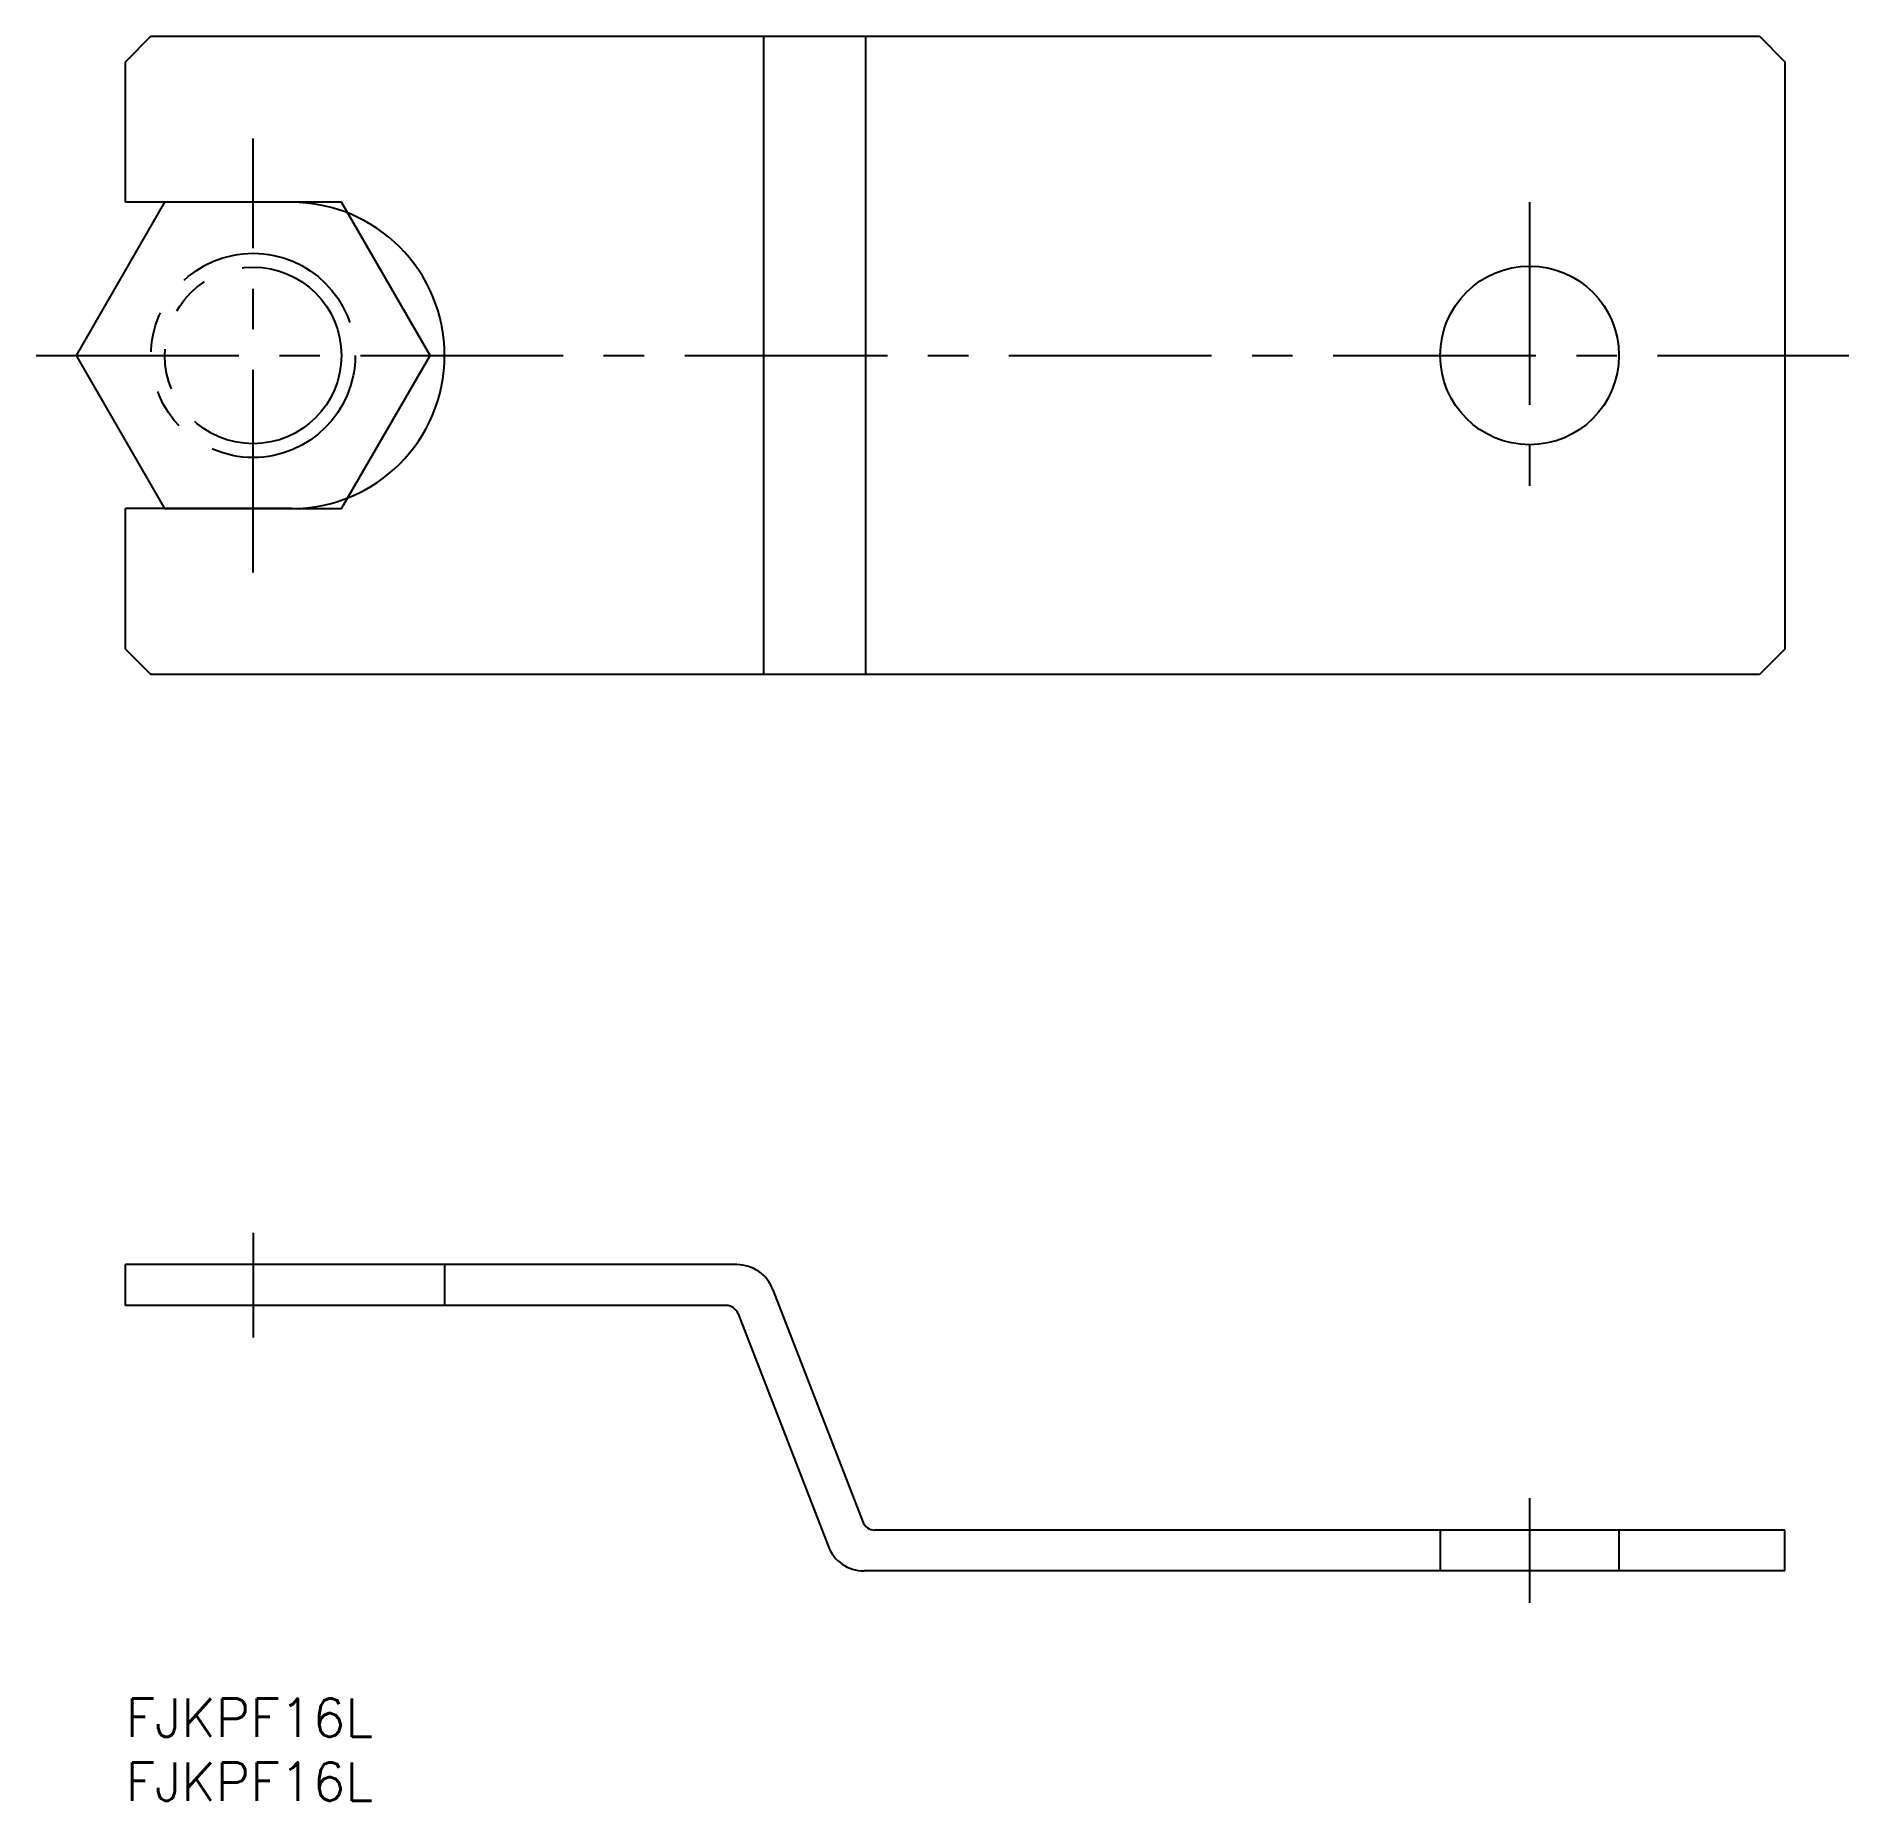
# Model space of a CAD drawing. Extents: x -7 to 135, y -8 to 130.
import ezdxf

# ---------------------------------------------------------------- set-up
doc = ezdxf.new("R2010")
doc.units = 0
doc.header["$LTSCALE"] = 0.5
for name, pattern in [('CENTER', [50.8, 31.75, -6.35, 6.35, -6.35]), ('DASHED', [19.05, 12.7, -6.35]), ('PHANTOM', [63.5, 31.75, -6.35, 6.35, -6.35, 6.35, -6.35])]:
    doc.linetypes.add(name, pattern=pattern)
for name, color, linetype in [('MSM_CENTER', 1, 'CENTER'), ('MSM_CONTINUOUS', 7, 'CONTINUOUS'), ('MSM_DASHED', 4, 'DASHED'), ('MSM_IMAGINARY', 6, 'PHANTOM'), ('MSM_PART_NUMBER', 7, 'CONTINUOUS')]:
    doc.layers.add(name, color=color, linetype=linetype)
doc.styles.get("Standard").update_dxf_attribs({"font": 'txt.shx', "height": 3, "bigfont": 'bigfont.shx'})

msp = doc.modelspace()

# ---------------------------------------------------------------- linework, layer by layer
at = {"layer": 'MSM_CENTER'}
for p, q in [((10, 88.23), (10, 122.23)), ((110, 117.23), (110, 93.23)), ((-6.99, 105.23), (135, 105.23)), ((10, 36.5), (10, 28.3)), ((110, 15.7), (110, 7.5))]:
    msp.add_line(p, q, dxfattribs=at)
at = {"layer": 'MSM_CONTINUOUS'}
for p, q in [((2, 130.23), (0, 128.23)), ((2, 130.23), (128, 130.23)), ((50, 80.23), (50, 130.23)), ((58, 80.23), (58, 130.23)), ((128, 130.23), (130, 128.23)), ((0, 117.23), (0, 128.23)), ((130, 128.23), (130, 82.23)), ((0, 122.73), (0, 122.73)), ((13, 117.23), (0, 117.23)), ((13, 93.23), (0, 93.23)), ((0, 82.23), (0, 93.23)), ((0, 82.23), (2, 80.23)), ((130, 82.23), (128, 80.23)), ((128, 80.23), (2, 80.23)), ((47.9, 34), (0, 34)), ((0, 30.8), (0, 34)), ((50.72, 32.03), (57.76, 13.86)), ((47.06, 30.8), (0, 30.8)), ((48, 30.14), (55.04, 11.97)), ((130, 13.2), (58.7, 13.2)), ((130, 10), (130, 13.2)), ((130, 10), (57.86, 10))]:
    msp.add_line(p, q, dxfattribs=at)
msp.add_circle((110, 105.23), 7, dxfattribs=at)
for centre, radius, start, end in [((13, 105.23), 12, 270, 90), ((47.9, 31), 3, 19.9831, 90), ((47.06, 29.8), 1, 19.9831, 90), ((58.7, 14.2), 1, 199.9831, 270), ((57.86, 13), 3, 199.9831, 270)]:
    msp.add_arc(centre, radius, start, end, dxfattribs=at)
at = {"layer": 'MSM_DASHED'}
for p, q in [((25, 34), (25, 30.8)), ((103, 13.2), (103, 10)), ((117, 13.2), (117, 10))]:
    msp.add_line(p, q, dxfattribs=at)
at = {"layer": 'MSM_IMAGINARY'}
for p, q in [((3.07, 117.23), (-3.86, 105.23)), ((16.93, 117.23), (3.07, 117.23)), ((23.86, 105.23), (16.93, 117.23)), ((-3.86, 105.23), (3.07, 93.23)), ((16.93, 93.23), (23.86, 105.23)), ((3.07, 93.23), (16.93, 93.23))]:
    msp.add_line(p, q, dxfattribs=at)
for radius in [8, 6.92]:
    msp.add_circle((10, 105.23), radius, dxfattribs=at)

# ---------------------------------------------------------------- texts
at = {"layer": 'MSM_PART_NUMBER'}
for p in [(0, -3), (0, -8)]:
    msp.add_text('FJKPF16L', height=3, dxfattribs=at).set_placement(p)

doc.saveas('drawing.dxf')
